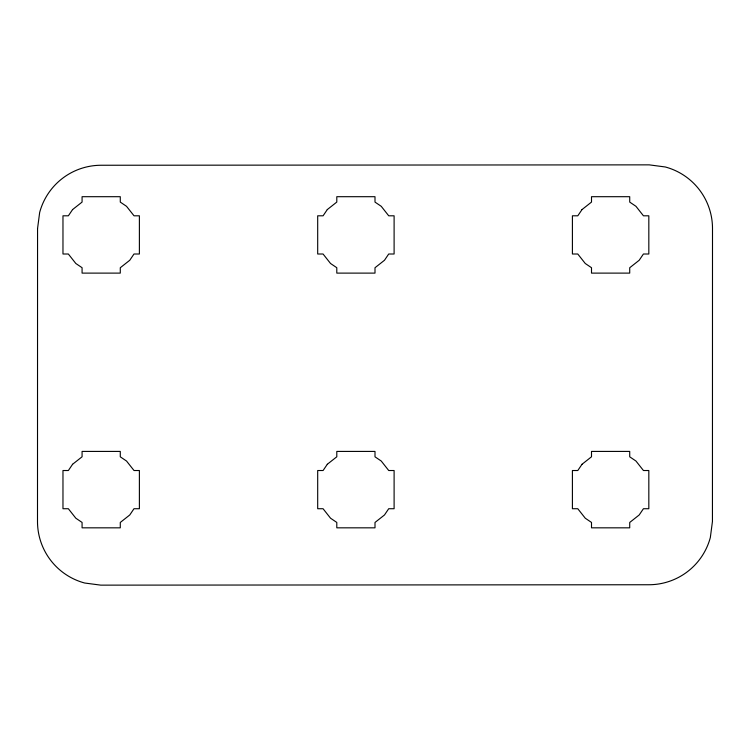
<?xml version="1.0" encoding="UTF-8"?>
<svg xmlns="http://www.w3.org/2000/svg" width="750" height="750" viewBox="0 0 750 750"><rect width="100%" height="100%" fill="white"/><g stroke="black" fill="none" stroke-linecap="round" stroke-linejoin="round"><path stroke-width="1.12" d="M37.556 228.534L37.5 521.512A63.675 63.675 0 0 0 84.694 583.022L100.781 585.141L648.825 584.747A63.675 63.675 0 0 0 710.334 537.544L712.444 521.466L712.5 228.488A63.675 63.675 0 0 0 665.306 166.978L649.219 164.859L101.175 165.253A63.675 63.675 0 0 0 39.666 212.456L37.556 228.534M72.591 209.559L68.372 215.803L62.972 215.803L62.972 254.006L68.344 254.006L75.825 263.494L82.078 267.712L82.078 273.113L120.281 273.113L120.281 267.741L129.769 260.259L133.987 254.006L139.388 254.006L139.388 215.803L134.016 215.803L126.525 206.316L120.281 202.097L120.281 196.697L82.078 196.697L82.078 202.078L72.591 209.559M72.591 464.269L68.372 470.522L62.972 470.522L62.972 508.725L68.344 508.725L75.825 518.212L82.078 522.431L82.078 527.831L120.281 527.831L120.281 522.459L129.769 514.969L133.987 508.725L139.388 508.725L139.388 470.522L134.016 470.522L126.525 461.034L120.281 456.816L120.281 451.416L82.078 451.416L82.078 456.788L72.591 464.269M327.309 209.559L323.091 215.803L317.691 215.803L317.691 254.006L323.062 254.006L330.544 263.494L336.797 267.712L336.797 273.113L375 273.113L375 267.741L384.488 260.259L388.706 254.006L394.106 254.006L394.106 215.803L388.725 215.803L381.244 206.316L375 202.097L375 196.697L336.797 196.697L336.797 202.078L327.309 209.559M327.309 464.269L323.091 470.522L317.691 470.522L317.691 508.725L323.062 508.725L330.544 518.212L336.797 522.431L336.797 527.831L375 527.831L375 522.459L384.488 514.969L388.706 508.725L394.106 508.725L394.106 470.522L388.725 470.522L381.244 461.034L375 456.816L375 451.416L336.797 451.416L336.797 456.788L327.309 464.269M582.028 209.559L577.8 215.803L572.409 215.803L572.409 254.006L577.781 254.006L585.262 263.494L591.506 267.712L591.506 273.113L629.719 273.113L629.719 267.741L639.197 260.259L643.425 254.006L648.825 254.006L648.825 215.803L643.444 215.803L635.962 206.316L629.719 202.097L629.719 196.697L591.506 196.697L591.506 202.078L582.028 209.559M582.028 464.269L577.8 470.522L572.409 470.522L572.409 508.725L577.781 508.725L585.262 518.212L591.506 522.431L591.506 527.831L629.719 527.831L629.719 522.459L639.197 514.969L643.425 508.725L648.825 508.725L648.825 470.522L643.444 470.522L635.962 461.034L629.719 456.816L629.719 451.416L591.506 451.416L591.506 456.788L582.028 464.269"/></g></svg>
